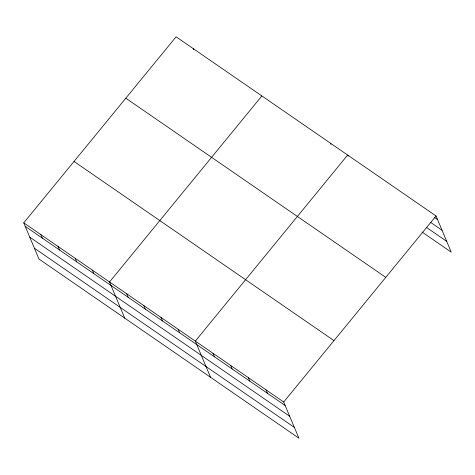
<?xml version="1.0" encoding="UTF-8"?>
<svg xmlns="http://www.w3.org/2000/svg" width="475" height="475" viewBox="0 0 475 475"><rect width="100%" height="100%" fill="white"/><g stroke="black" fill="none" stroke-linecap="round" stroke-linejoin="round"><path stroke-width="0.71" d="M23.75 222.846L283.7 402.016L298.912 438.193L38.956 259.023L23.75 222.846L176.088 36.807L436.044 215.977L451.25 252.154L421.99 231.99M261.873 95.932L109.535 281.972L124.741 318.149M283.7 402.016L436.044 215.977M434.471 217.384L437.517 219.48M430.469 222.282L442.047 230.262M426.603 227.507L446.72 241.371M125.816 98.2L385.771 277.37M74.023 161.453L333.973 340.622M25.222 226.349L285.178 405.519M29.753 237.132L289.708 416.302M34.426 248.241L294.375 427.411M348.151 156.227L347.658 155.058L195.32 341.098L210.526 377.275M330.499 143.236L330.992 144.4M193.248 48.634L193.741 49.804M266.024 389.832L267.496 393.336M248.348 377.649L249.82 381.152M230.672 365.465L232.144 368.968M212.996 353.281L214.468 356.784M178.161 329.27L179.633 332.779M161.007 317.448L162.48 320.952M143.848 305.621L145.32 309.13M126.688 293.799L128.167 297.303M92.376 270.144L93.848 273.653M75.222 258.323L76.695 261.826M58.063 246.495L59.535 250.004M40.909 234.674L42.382 238.177"/></g></svg>
